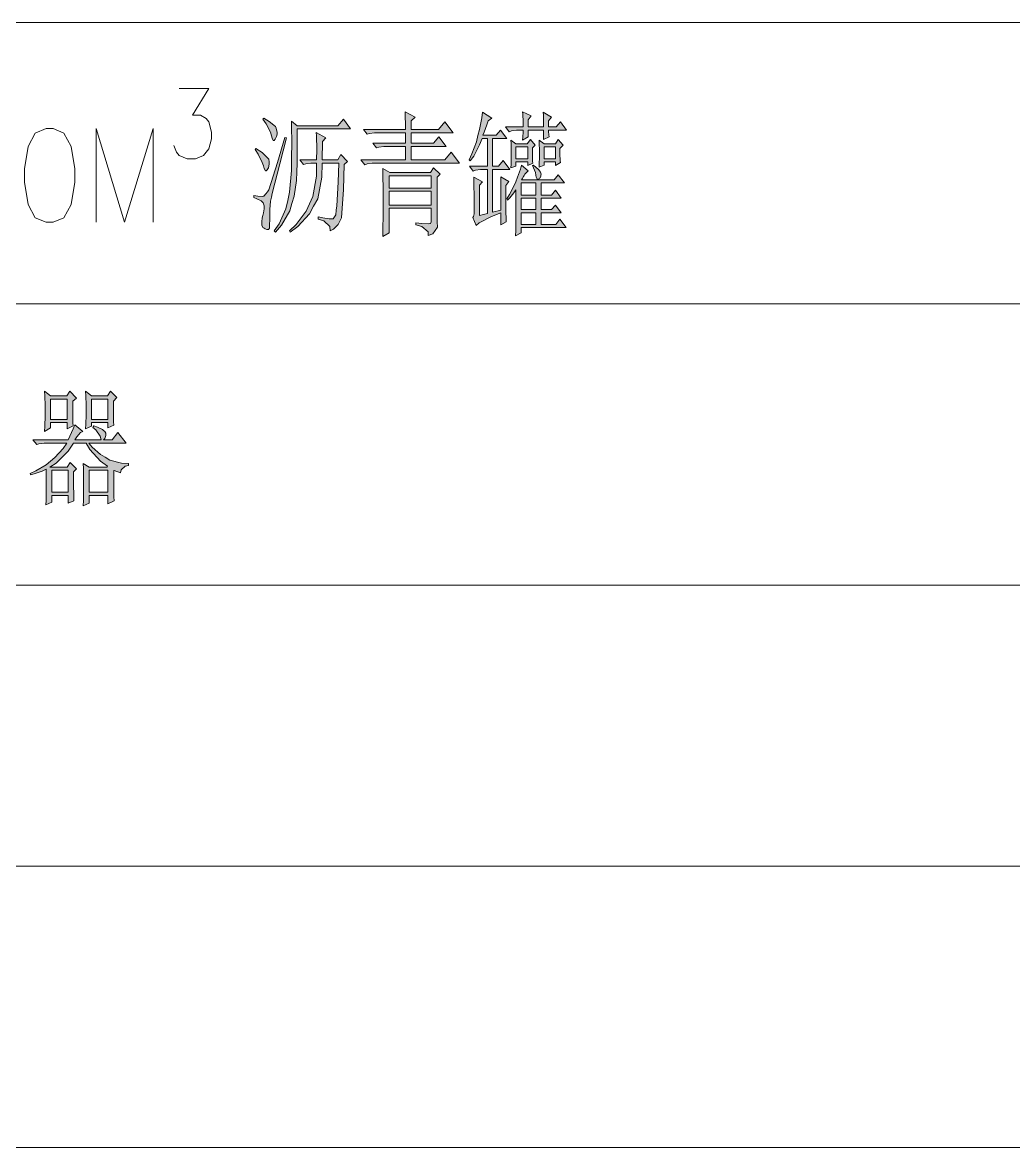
# Model space of a CAD drawing. Header units: millimetres. Extents: x 0 to 207, y 0 to 293.
# Drawn here: x 76.3 to 104.08, y 188.44 to 219.97 of the extents above; entities that cross this region are included whole.
import ezdxf

# ---------------------------------------------------------------- set-up
doc = ezdxf.new("R2010")
doc.units = ezdxf.units.MM

msp = doc.modelspace()

# ---------------------------------------------------------------- hatches: boundary and pattern name
h = msp.add_hatch(color=0)
h.dxf.hatch_style = 2
h.paths.add_polyline_path([(83.061528, 217.297), (83.213222, 217.20175), (83.386083, 217.057111), (83.403722, 217.01125), (83.421361, 216.961861), (83.439, 216.901889), (83.439, 216.887778), (83.439, 216.848972), (83.417833, 216.774889), (83.396667, 216.739611), (83.3755, 216.704333), (83.350806, 216.665528), (83.326111, 216.665528), (83.290833, 216.732556), (83.273194, 216.799583), (83.244972, 216.901889), (83.125028, 217.134722), (83.036833, 217.268778)])
h = msp.add_hatch(color=0)
h.dxf.hatch_style = 2
h.paths.add_polyline_path([(83.837639, 217.208806), (83.999917, 217.078278), (85.139389, 217.078278), (85.291083, 217.268778), (85.492167, 216.990083), (83.999917, 216.990083), (83.999917, 216.623194), (83.992861, 216.019944), (83.982278, 215.787111), (83.975222, 215.55075), (83.908194, 215.109778), (83.848222, 214.905167), (83.78825, 214.697028), (83.558944, 214.294861), (83.389611, 214.097306), (83.354333, 214.139639), (83.491917, 214.330139), (83.678889, 214.753472), (83.731806, 214.986306), (83.784722, 215.215611), (83.841167, 215.825917), (83.841167, 216.203389), (83.844694, 216.580861), (83.841167, 217.085333)])
h = msp.add_hatch(color=0)
h.dxf.hatch_style = 2
h.paths.add_polyline_path([(87.019694, 217.473389), (87.301917, 217.325222), (87.196083, 217.222917), (87.196083, 216.972444), (87.958083, 216.972444), (88.134472, 217.191167), (88.367306, 216.88425), (87.196083, 216.88425), (87.196083, 216.591444), (87.816972, 216.591444), (87.968667, 216.767833), (88.16975, 216.50325), (87.196083, 216.50325), (87.196083, 216.12225), (88.134472, 216.12225), (88.310861, 216.340972), (88.543694, 216.034056), (86.173028, 216.034056), (86.095417, 216.034056), (85.954306, 216.012889), (85.890806, 215.988194), (85.784972, 216.12225), (87.030278, 216.12225), (87.030278, 216.50325), (86.501111, 216.50325), (86.427028, 216.50325), (86.285917, 216.482083), (86.218889, 216.460917), (86.113056, 216.591444), (87.030278, 216.591444), (87.030278, 216.88425), (86.243583, 216.88425), (86.165972, 216.88425), (86.024861, 216.863083), (85.961361, 216.841917), (85.855528, 216.972444), (87.030278, 216.972444), (87.030278, 217.1065), (87.023222, 217.356972)])
h = msp.add_hatch(color=0)
h.dxf.hatch_style = 2
h.paths.add_polyline_path([(89.707861, 214.711139), (89.707861, 215.653056), (89.930111, 215.519), (89.848972, 215.402583), (89.848972, 215.286167), (89.848972, 215.007472), (89.848972, 214.845194), (89.848972, 214.682917), (89.8525, 214.457139), (89.859556, 214.390111), (89.707861, 214.301917), (89.707861, 214.640583), (89.443278, 214.53475), (89.097556, 214.358361), (89.016417, 214.287806), (88.921167, 214.506528), (88.938806, 214.53475), (88.956444, 214.615889), (88.956444, 214.668806), (88.956444, 215.021583), (88.949389, 215.504889), (88.945861, 215.635417), (89.189278, 215.504889), (89.108139, 215.416694), (89.108139, 214.5665), (89.330389, 214.622944), (89.330389, 215.857667), (89.213972, 215.857667), (89.136361, 215.857667), (88.998778, 215.8365), (88.93175, 215.811806), (88.825917, 215.945861), (89.330389, 215.945861), (89.330389, 216.7255), (89.178694, 216.7255), (89.108139, 216.549111), (88.945861, 216.231611), (88.850611, 216.094028), (88.815333, 216.12225), (88.896472, 216.291583), (89.023472, 216.633778), (89.065806, 216.806639), (89.111667, 216.975972), (89.171639, 217.304056), (89.189278, 217.459278), (89.450333, 217.297), (89.355083, 217.222917), (89.31275, 217.1065), (89.238667, 216.901889), (89.203389, 216.813694), (89.577333, 216.813694), (89.697278, 216.958333), (89.870139, 216.7255), (89.4715, 216.7255), (89.4715, 215.945861), (89.637306, 215.945861), (89.767833, 216.108139), (89.954806, 215.857667), (89.4715, 215.857667), (89.4715, 214.654694)])
h = msp.add_hatch(color=0)
h.dxf.hatch_style = 2
h.paths.add_polyline_path([(90.903778, 217.046528), (90.903778, 217.17), (90.90025, 217.378139), (90.893194, 217.459278), (91.129556, 217.325222), (91.044889, 217.222917), (91.044889, 217.046528), (91.256556, 217.046528), (91.3765, 217.191167), (91.549361, 216.958333), (91.044889, 216.958333), (91.044889, 216.923056), (91.051944, 216.824278), (91.059, 216.767833), (90.903778, 216.69375), (90.903778, 216.958333), (90.469861, 216.958333), (90.469861, 216.767833), (90.318167, 216.679639), (90.325222, 216.767833), (90.32875, 216.905417), (90.32875, 216.958333), (90.222917, 216.958333), (90.148833, 216.958333), (90.007722, 216.937167), (89.940694, 216.912472), (89.838389, 217.046528), (90.32875, 217.046528), (90.32875, 217.194694), (90.325222, 217.406361), (90.318167, 217.473389), (90.554528, 217.356972), (90.469861, 217.251139), (90.469861, 217.046528)])
h = msp.add_hatch(color=0)
h.dxf.hatch_style = 2
h.paths.add_polyline_path([(83.696528, 216.739611), (83.506028, 216.012889), (83.297889, 215.180333), (83.273194, 215.0745), (83.2485, 214.965139), (83.227333, 214.728778), (83.227333, 214.594722), (83.227333, 214.464194), (83.223806, 214.291333), (83.220278, 214.252528), (83.21675, 214.210194), (83.192056, 214.171389), (83.167361, 214.171389), (83.149722, 214.171389), (83.100333, 214.189028), (83.068583, 214.206667), (83.036833, 214.224306), (83.001556, 214.294861), (83.001556, 214.347778), (83.001556, 214.390111), (83.019194, 214.499472), (83.036833, 214.5665), (83.054472, 214.640583), (83.072111, 214.749944), (83.072111, 214.785222), (83.072111, 214.838139), (83.043889, 214.919278), (83.015667, 214.9475), (82.983917, 214.97925), (82.8675, 215.035694), (82.779306, 215.067444), (82.779306, 215.123889), (82.892194, 215.109778), (83.022722, 215.099194), (83.043889, 215.102722), (83.065056, 215.10625), (83.1215, 215.16975), (83.160306, 215.226194), (83.199111, 215.286167), (83.442528, 216.048167), (83.647139, 216.753722)])
h = msp.add_hatch(color=0)
h.dxf.hatch_style = 2
h.paths.add_polyline_path([(84.070472, 216.12225), (84.539667, 216.12225), (84.546722, 216.418583), (84.539667, 216.799583), (84.529083, 216.887778), (84.800722, 216.739611), (84.705472, 216.637306), (84.694889, 216.12225), (85.139389, 216.12225), (85.220528, 216.270417), (85.411028, 216.079917), (85.315778, 215.991722), (85.298139, 215.293222), (85.238167, 214.499472), (85.192306, 214.404222), (85.149972, 214.308972), (85.012389, 214.178444), (84.917139, 214.139639), (84.910083, 214.252528), (84.747806, 214.411278), (84.589056, 214.464194), (84.589056, 214.524167), (84.712528, 214.499472), (84.888917, 214.474778), (84.945361, 214.47125), (85.001806, 214.467722), (85.075889, 214.587667), (85.093528, 214.714667), (85.111167, 214.838139), (85.146444, 215.501361), (85.164083, 216.034056), (84.694889, 216.034056), (84.687833, 215.638944), (84.571417, 215.032167), (84.458528, 214.824028), (84.345639, 214.615889), (84.017556, 214.252528), (83.802361, 214.097306), (83.777667, 214.139639), (83.964639, 214.308972), (84.246861, 214.682917), (84.342111, 214.891056), (84.433833, 215.095667), (84.536139, 215.667167), (84.539667, 216.034056), (84.458528, 216.034056), (84.380917, 216.034056), (84.243333, 216.012889), (84.176306, 215.991722)])
h = msp.add_hatch(color=0)
h.paths.add_polyline_path([(89.990083, 215.903528), (89.993611, 216.005833), (90.000667, 216.203389), (90.000667, 216.298639), (90.000667, 216.393889), (89.993611, 216.584389), (89.990083, 216.679639), (90.131194, 216.577333), (90.448694, 216.577333), (90.540417, 216.697278), (90.670944, 216.535), (90.589806, 216.460917), (90.589806, 216.298639), (90.593333, 216.086972), (90.600389, 216.034056), (90.459278, 215.9635), (90.459278, 216.065806), (90.131194, 216.065806), (90.131194, 215.945861)])
h.paths.add_polyline_path([(90.131194, 216.489139), (90.131194, 216.154), (90.459278, 216.154), (90.459278, 216.489139)])
h = msp.add_hatch(color=0)
h.paths.add_polyline_path([(90.776778, 215.917639), (90.780306, 216.012889), (90.787361, 216.203389), (90.787361, 216.298639), (90.787361, 216.393889), (90.780306, 216.584389), (90.776778, 216.679639), (90.917889, 216.577333), (91.235389, 216.577333), (91.316528, 216.697278), (91.457639, 216.535), (91.362389, 216.446806), (91.362389, 216.291583), (91.369444, 216.094028), (91.3765, 216.051694), (91.235389, 215.9635), (91.235389, 216.065806), (90.917889, 216.065806), (90.917889, 215.977611)])
h.paths.add_polyline_path([(90.917889, 216.489139), (90.917889, 216.154), (91.235389, 216.154), (91.235389, 216.489139)])
h = msp.add_hatch(color=0)
h.dxf.hatch_style = 2
h.paths.add_polyline_path([(82.839278, 216.446806), (83.019194, 216.330389), (83.206167, 216.139889), (83.209694, 216.072861), (83.209694, 216.002306), (83.192056, 215.903528), (83.174417, 215.871778), (83.15325, 215.843556), (83.125028, 215.815333), (83.103861, 215.815333), (83.068583, 215.885889), (83.050944, 215.959972), (83.019194, 216.055222), (82.902778, 216.284528), (82.814583, 216.418583)])
h = msp.add_hatch(color=0)
h.paths.add_polyline_path([(86.395278, 215.885889), (86.596361, 215.769472), (87.735833, 215.769472), (87.816972, 215.9), (88.003944, 215.723611), (87.922806, 215.635417), (87.922806, 214.390111), (87.929861, 214.241944), (87.799333, 214.051444), (87.665278, 214.009111), (87.665278, 214.111417), (87.492417, 214.256056), (87.323083, 214.301917), (87.323083, 214.361889), (87.492417, 214.34425), (87.686444, 214.333667), (87.711139, 214.337194), (87.735833, 214.340722), (87.757, 214.390111), (87.757, 214.432444), (87.757, 214.771111), (86.571667, 214.771111), (86.571667, 214.079667), (86.395278, 213.977361), (86.402333, 214.139639), (86.409389, 214.619417), (86.409389, 214.940444), (86.409389, 215.257944), (86.402333, 215.734194)])
h.paths.add_polyline_path([(86.571667, 215.243833), (86.571667, 214.859306), (87.757, 214.859306), (87.757, 215.243833)])
h.paths.add_polyline_path([(86.571667, 215.681278), (86.571667, 215.332028), (87.757, 215.332028), (87.757, 215.681278)])
h = msp.add_hatch(color=0)
h.paths.add_polyline_path([(90.131194, 215.286167), (90.071222, 215.205028), (89.954806, 215.056861), (89.894833, 214.993361), (89.870139, 215.035694), (89.94775, 215.152111), (90.07475, 215.392), (90.124139, 215.511944), (90.173528, 215.635417), (90.254667, 215.864722), (90.282889, 215.974083), (90.469861, 215.815333), (90.434583, 215.783583), (90.378139, 215.723611), (90.3605, 215.688333), (90.339333, 215.656583), (90.300528, 215.593083), (90.282889, 215.564861), (91.200111, 215.564861), (91.316528, 215.7095), (91.492917, 215.476667), (90.833222, 215.476667), (90.833222, 215.138), (91.129556, 215.138), (91.235389, 215.272056), (91.397667, 215.049806), (90.833222, 215.049806), (90.833222, 214.728778), (91.129556, 214.728778), (91.235389, 214.859306), (91.397667, 214.640583), (90.833222, 214.640583), (90.833222, 214.316028), (91.245972, 214.316028), (91.362389, 214.464194), (91.538778, 214.227833), (90.272306, 214.227833), (90.272306, 214.083194), (90.117083, 213.995), (90.124139, 214.146694), (90.131194, 214.792278)])
h.paths.add_polyline_path([(90.272306, 215.476667), (90.272306, 215.138), (90.692111, 215.138), (90.692111, 215.476667)])
h.paths.add_polyline_path([(90.272306, 214.640583), (90.272306, 214.316028), (90.692111, 214.316028), (90.692111, 214.640583)])
h.paths.add_polyline_path([(90.272306, 215.049806), (90.272306, 214.728778), (90.692111, 214.728778), (90.692111, 215.049806)])
h = msp.add_hatch(color=0)
h.dxf.hatch_style = 2
h.paths.add_polyline_path([(90.610972, 215.977611), (90.681528, 215.924694), (90.77325, 215.843556), (90.794417, 215.815333), (90.815583, 215.783583), (90.833222, 215.727139), (90.829694, 215.695389), (90.826167, 215.667167), (90.808528, 215.621306), (90.794417, 215.607194), (90.780306, 215.593083), (90.752083, 215.578972), (90.7415, 215.578972), (90.723861, 215.578972), (90.699167, 215.638944), (90.692111, 215.695389), (90.674472, 215.769472), (90.625083, 215.903528), (90.589806, 215.9635)])
h = msp.add_hatch(color=0)
h.paths.add_polyline_path([(76.916139, 208.509306), (76.923194, 208.657472), (76.926722, 208.94675), (76.926722, 209.091389), (76.926722, 209.2325), (76.923194, 209.507667), (76.916139, 209.641722), (77.081944, 209.507667), (77.540556, 209.507667), (77.621694, 209.641722), (77.808667, 209.447694), (77.702833, 209.363028), (77.702833, 209.098444), (77.709889, 208.752722), (77.713417, 208.671583), (77.551139, 208.583389), (77.551139, 208.759778), (77.081944, 208.759778), (77.081944, 208.611611)])
h.paths.add_polyline_path([(77.081944, 209.419472), (77.081944, 208.847972), (77.551139, 208.847972), (77.551139, 209.419472)])
h = msp.add_hatch(color=0)
h.paths.add_polyline_path([(78.066194, 208.583389), (78.07325, 208.717444), (78.080306, 208.982028), (78.080306, 209.119611), (78.080306, 209.253667), (78.07325, 209.514722), (78.066194, 209.638194), (78.232, 209.507667), (78.6765, 209.507667), (78.761167, 209.641722), (78.937556, 209.465333), (78.842306, 209.363028), (78.842306, 209.119611), (78.849361, 208.780944), (78.852889, 208.685694), (78.690611, 208.611611), (78.690611, 208.759778), (78.232, 208.759778), (78.232, 208.657472)])
h.paths.add_polyline_path([(78.232, 209.419472), (78.232, 208.847972), (78.690611, 208.847972), (78.690611, 209.419472)])
h = msp.add_hatch(color=0)
h.paths.add_polyline_path([(78.852889, 207.408639), (78.852889, 207.101722), (78.859944, 206.681917), (78.867, 206.572556), (78.690611, 206.484361), (78.690611, 206.720722), (78.161444, 206.720722), (78.161444, 206.498472), (77.995639, 206.427917), (78.002694, 206.579611), (78.00975, 206.886528), (78.00975, 207.034694), (78.00975, 207.186389), (78.002694, 207.475667), (77.995639, 207.616778), (78.161444, 207.514472), (78.655333, 207.514472), (78.6765, 207.542694), (78.478944, 207.680278), (78.179083, 208.004833), (78.080306, 208.188278), (77.727528, 208.188278), (77.572306, 207.958972), (77.240694, 207.623833), (77.05725, 207.514472), (77.551139, 207.514472), (77.632278, 207.645), (77.808667, 207.468611), (77.727528, 207.380417), (77.727528, 207.0735), (77.731056, 206.667806), (77.738111, 206.572556), (77.575833, 206.498472), (77.575833, 206.720722), (77.117222, 206.720722), (77.117222, 206.530222), (76.951417, 206.456139), (76.958472, 206.579611), (76.962, 206.844194), (76.962, 206.985306), (76.962, 207.122889), (76.962, 207.35925), (76.962, 207.4545), (76.845583, 207.401583), (76.623333, 207.320444), (76.5175, 207.292222), (76.506917, 207.334556), (76.669194, 207.408639), (76.958472, 207.5815), (77.081944, 207.680278), (77.205417, 207.779056), (77.434722, 208.033056), (77.540556, 208.188278), (76.976111, 208.188278), (76.8985, 208.188278), (76.757389, 208.163583), (76.693889, 208.142417), (76.588056, 208.276472), (77.575833, 208.276472), (77.625222, 208.378778), (77.720472, 208.590444), (77.762806, 208.699806), (77.985056, 208.509306), (77.925083, 208.481083), (77.815722, 208.364667), (77.762806, 208.276472), (78.500111, 208.276472), (78.471889, 208.378778), (78.355472, 208.555167), (78.267278, 208.625722), (78.291972, 208.671583), (78.401333, 208.636306), (78.542444, 208.569278), (78.570667, 208.537528), (78.602417, 208.509306), (78.630639, 208.459917), (78.630639, 208.435222), (78.630639, 208.399944), (78.602417, 208.318806), (78.570667, 208.276472), (78.807028, 208.276472), (78.972833, 208.481083), (79.205667, 208.188278), (78.150861, 208.188278), (78.249639, 208.068333), (78.482472, 207.870778), (78.613, 207.789639), (78.747056, 207.7085), (79.071611, 207.623833), (79.265639, 207.61325), (79.265639, 207.556806), (79.170389, 207.542694), (79.061028, 207.440389), (79.043389, 207.352194), (78.867, 207.42275)])
h.paths.add_polyline_path([(78.161444, 207.426278), (78.161444, 206.808917), (78.690611, 206.808917), (78.690611, 207.426278)])
h.paths.add_polyline_path([(77.117222, 207.426278), (77.117222, 206.808917), (77.575833, 206.808917), (77.575833, 207.426278)])

# ---------------------------------------------------------------- linework, layer by layer
at = {"color": 0, "lineweight": 0}
for points in [[(25.124833, 219.974583), (201.9935, 219.974583)], [(80.690861, 218.126028), (81.516361, 218.126028), (81.064806, 217.374611), (81.290583, 217.374611), (81.442278, 217.282889), (81.516361, 217.187639), (81.590444, 216.905417), (81.590444, 216.718444), (81.516361, 216.436222), (81.368194, 216.24925), (81.142417, 216.154), (80.916639, 216.154), (80.690861, 216.24925), (80.616778, 216.3445), (80.542694, 216.531472)], [(78.359, 214.376), (78.359, 217.004194), (79.159806, 214.376), (79.960611, 217.004194), (79.960611, 214.376)], [(25.124833, 212.093528), (201.9935, 212.093528)], [(25.124833, 204.208944), (201.9935, 204.208944)], [(25.124833, 196.327889), (201.9935, 196.327889)], [(25.124833, 188.443306), (201.9935, 188.443306)]]:
    msp.add_lwpolyline(points, dxfattribs=at)
for points in [[(83.061528, 217.297), (83.213222, 217.20175), (83.386083, 217.057111), (83.403722, 217.01125), (83.421361, 216.961861), (83.439, 216.901889), (83.439, 216.887778), (83.439, 216.848972), (83.417833, 216.774889), (83.396667, 216.739611), (83.3755, 216.704333), (83.350806, 216.665528), (83.326111, 216.665528), (83.290833, 216.732556), (83.273194, 216.799583), (83.244972, 216.901889), (83.125028, 217.134722), (83.036833, 217.268778)], [(83.837639, 217.208806), (83.999917, 217.078278), (85.139389, 217.078278), (85.291083, 217.268778), (85.492167, 216.990083), (83.999917, 216.990083), (83.999917, 216.623194), (83.992861, 216.019944), (83.982278, 215.787111), (83.975222, 215.55075), (83.908194, 215.109778), (83.848222, 214.905167), (83.78825, 214.697028), (83.558944, 214.294861), (83.389611, 214.097306), (83.354333, 214.139639), (83.491917, 214.330139), (83.678889, 214.753472), (83.731806, 214.986306), (83.784722, 215.215611), (83.841167, 215.825917), (83.841167, 216.203389), (83.844694, 216.580861), (83.841167, 217.085333)], [(87.019694, 217.473389), (87.301917, 217.325222), (87.196083, 217.222917), (87.196083, 216.972444), (87.958083, 216.972444), (88.134472, 217.191167), (88.367306, 216.88425), (87.196083, 216.88425), (87.196083, 216.591444), (87.816972, 216.591444), (87.968667, 216.767833), (88.16975, 216.50325), (87.196083, 216.50325), (87.196083, 216.12225), (88.134472, 216.12225), (88.310861, 216.340972), (88.543694, 216.034056), (86.173028, 216.034056), (86.095417, 216.034056), (85.954306, 216.012889), (85.890806, 215.988194), (85.784972, 216.12225), (87.030278, 216.12225), (87.030278, 216.50325), (86.501111, 216.50325), (86.427028, 216.50325), (86.285917, 216.482083), (86.218889, 216.460917), (86.113056, 216.591444), (87.030278, 216.591444), (87.030278, 216.88425), (86.243583, 216.88425), (86.165972, 216.88425), (86.024861, 216.863083), (85.961361, 216.841917), (85.855528, 216.972444), (87.030278, 216.972444), (87.030278, 217.1065), (87.023222, 217.356972)], [(89.707861, 214.711139), (89.707861, 215.653056), (89.930111, 215.519), (89.848972, 215.402583), (89.848972, 215.286167), (89.848972, 215.007472), (89.848972, 214.845194), (89.848972, 214.682917), (89.8525, 214.457139), (89.859556, 214.390111), (89.707861, 214.301917), (89.707861, 214.640583), (89.443278, 214.53475), (89.097556, 214.358361), (89.016417, 214.287806), (88.921167, 214.506528), (88.938806, 214.53475), (88.956444, 214.615889), (88.956444, 214.668806), (88.956444, 215.021583), (88.949389, 215.504889), (88.945861, 215.635417), (89.189278, 215.504889), (89.108139, 215.416694), (89.108139, 214.5665), (89.330389, 214.622944), (89.330389, 215.857667), (89.213972, 215.857667), (89.136361, 215.857667), (88.998778, 215.8365), (88.93175, 215.811806), (88.825917, 215.945861), (89.330389, 215.945861), (89.330389, 216.7255), (89.178694, 216.7255), (89.108139, 216.549111), (88.945861, 216.231611), (88.850611, 216.094028), (88.815333, 216.12225), (88.896472, 216.291583), (89.023472, 216.633778), (89.065806, 216.806639), (89.111667, 216.975972), (89.171639, 217.304056), (89.189278, 217.459278), (89.450333, 217.297), (89.355083, 217.222917), (89.31275, 217.1065), (89.238667, 216.901889), (89.203389, 216.813694), (89.577333, 216.813694), (89.697278, 216.958333), (89.870139, 216.7255), (89.4715, 216.7255), (89.4715, 215.945861), (89.637306, 215.945861), (89.767833, 216.108139), (89.954806, 215.857667), (89.4715, 215.857667), (89.4715, 214.654694)], [(90.903778, 217.046528), (90.903778, 217.17), (90.90025, 217.378139), (90.893194, 217.459278), (91.129556, 217.325222), (91.044889, 217.222917), (91.044889, 217.046528), (91.256556, 217.046528), (91.3765, 217.191167), (91.549361, 216.958333), (91.044889, 216.958333), (91.044889, 216.923056), (91.051944, 216.824278), (91.059, 216.767833), (90.903778, 216.69375), (90.903778, 216.958333), (90.469861, 216.958333), (90.469861, 216.767833), (90.318167, 216.679639), (90.325222, 216.767833), (90.32875, 216.905417), (90.32875, 216.958333), (90.222917, 216.958333), (90.148833, 216.958333), (90.007722, 216.937167), (89.940694, 216.912472), (89.838389, 217.046528), (90.32875, 217.046528), (90.32875, 217.194694), (90.325222, 217.406361), (90.318167, 217.473389), (90.554528, 217.356972), (90.469861, 217.251139), (90.469861, 217.046528)], [(76.958472, 217.004194), (76.655083, 216.877194), (76.457528, 216.50325), (76.355222, 215.875306), (76.355222, 215.501361), (76.457528, 214.876944), (76.655083, 214.499472), (76.958472, 214.376), (77.156028, 214.376), (77.455889, 214.499472), (77.656972, 214.876944), (77.759278, 215.501361), (77.759278, 215.875306), (77.656972, 216.50325), (77.455889, 216.877194), (77.156028, 217.004194)], [(83.696528, 216.739611), (83.506028, 216.012889), (83.297889, 215.180333), (83.273194, 215.0745), (83.2485, 214.965139), (83.227333, 214.728778), (83.227333, 214.594722), (83.227333, 214.464194), (83.223806, 214.291333), (83.220278, 214.252528), (83.21675, 214.210194), (83.192056, 214.171389), (83.167361, 214.171389), (83.149722, 214.171389), (83.100333, 214.189028), (83.068583, 214.206667), (83.036833, 214.224306), (83.001556, 214.294861), (83.001556, 214.347778), (83.001556, 214.390111), (83.019194, 214.499472), (83.036833, 214.5665), (83.054472, 214.640583), (83.072111, 214.749944), (83.072111, 214.785222), (83.072111, 214.838139), (83.043889, 214.919278), (83.015667, 214.9475), (82.983917, 214.97925), (82.8675, 215.035694), (82.779306, 215.067444), (82.779306, 215.123889), (82.892194, 215.109778), (83.022722, 215.099194), (83.043889, 215.102722), (83.065056, 215.10625), (83.1215, 215.16975), (83.160306, 215.226194), (83.199111, 215.286167), (83.442528, 216.048167), (83.647139, 216.753722)], [(84.070472, 216.12225), (84.539667, 216.12225), (84.546722, 216.418583), (84.539667, 216.799583), (84.529083, 216.887778), (84.800722, 216.739611), (84.705472, 216.637306), (84.694889, 216.12225), (85.139389, 216.12225), (85.220528, 216.270417), (85.411028, 216.079917), (85.315778, 215.991722), (85.298139, 215.293222), (85.238167, 214.499472), (85.192306, 214.404222), (85.149972, 214.308972), (85.012389, 214.178444), (84.917139, 214.139639), (84.910083, 214.252528), (84.747806, 214.411278), (84.589056, 214.464194), (84.589056, 214.524167), (84.712528, 214.499472), (84.888917, 214.474778), (84.945361, 214.47125), (85.001806, 214.467722), (85.075889, 214.587667), (85.093528, 214.714667), (85.111167, 214.838139), (85.146444, 215.501361), (85.164083, 216.034056), (84.694889, 216.034056), (84.687833, 215.638944), (84.571417, 215.032167), (84.458528, 214.824028), (84.345639, 214.615889), (84.017556, 214.252528), (83.802361, 214.097306), (83.777667, 214.139639), (83.964639, 214.308972), (84.246861, 214.682917), (84.342111, 214.891056), (84.433833, 215.095667), (84.536139, 215.667167), (84.539667, 216.034056), (84.458528, 216.034056), (84.380917, 216.034056), (84.243333, 216.012889), (84.176306, 215.991722)], [(89.990083, 215.903528), (89.993611, 216.005833), (90.000667, 216.203389), (90.000667, 216.298639), (90.000667, 216.393889), (89.993611, 216.584389), (89.990083, 216.679639), (90.131194, 216.577333), (90.448694, 216.577333), (90.540417, 216.697278), (90.670944, 216.535), (90.589806, 216.460917), (90.589806, 216.298639), (90.593333, 216.086972), (90.600389, 216.034056), (90.459278, 215.9635), (90.459278, 216.065806), (90.131194, 216.065806), (90.131194, 215.945861)], [(90.776778, 215.917639), (90.780306, 216.012889), (90.787361, 216.203389), (90.787361, 216.298639), (90.787361, 216.393889), (90.780306, 216.584389), (90.776778, 216.679639), (90.917889, 216.577333), (91.235389, 216.577333), (91.316528, 216.697278), (91.457639, 216.535), (91.362389, 216.446806), (91.362389, 216.291583), (91.369444, 216.094028), (91.3765, 216.051694), (91.235389, 215.9635), (91.235389, 216.065806), (90.917889, 216.065806), (90.917889, 215.977611)], [(82.839278, 216.446806), (83.019194, 216.330389), (83.206167, 216.139889), (83.209694, 216.072861), (83.209694, 216.002306), (83.192056, 215.903528), (83.174417, 215.871778), (83.15325, 215.843556), (83.125028, 215.815333), (83.103861, 215.815333), (83.068583, 215.885889), (83.050944, 215.959972), (83.019194, 216.055222), (82.902778, 216.284528), (82.814583, 216.418583)], [(90.131194, 216.489139), (90.131194, 216.154), (90.459278, 216.154), (90.459278, 216.489139)], [(90.917889, 216.489139), (90.917889, 216.154), (91.235389, 216.154), (91.235389, 216.489139)], [(86.395278, 215.885889), (86.596361, 215.769472), (87.735833, 215.769472), (87.816972, 215.9), (88.003944, 215.723611), (87.922806, 215.635417), (87.922806, 214.390111), (87.929861, 214.241944), (87.799333, 214.051444), (87.665278, 214.009111), (87.665278, 214.111417), (87.492417, 214.256056), (87.323083, 214.301917), (87.323083, 214.361889), (87.492417, 214.34425), (87.686444, 214.333667), (87.711139, 214.337194), (87.735833, 214.340722), (87.757, 214.390111), (87.757, 214.432444), (87.757, 214.771111), (86.571667, 214.771111), (86.571667, 214.079667), (86.395278, 213.977361), (86.402333, 214.139639), (86.409389, 214.619417), (86.409389, 214.940444), (86.409389, 215.257944), (86.402333, 215.734194)], [(86.571667, 215.681278), (86.571667, 215.332028), (87.757, 215.332028), (87.757, 215.681278)], [(90.131194, 215.286167), (90.071222, 215.205028), (89.954806, 215.056861), (89.894833, 214.993361), (89.870139, 215.035694), (89.94775, 215.152111), (90.07475, 215.392), (90.124139, 215.511944), (90.173528, 215.635417), (90.254667, 215.864722), (90.282889, 215.974083), (90.469861, 215.815333), (90.434583, 215.783583), (90.378139, 215.723611), (90.3605, 215.688333), (90.339333, 215.656583), (90.300528, 215.593083), (90.282889, 215.564861), (91.200111, 215.564861), (91.316528, 215.7095), (91.492917, 215.476667), (90.833222, 215.476667), (90.833222, 215.138), (91.129556, 215.138), (91.235389, 215.272056), (91.397667, 215.049806), (90.833222, 215.049806), (90.833222, 214.728778), (91.129556, 214.728778), (91.235389, 214.859306), (91.397667, 214.640583), (90.833222, 214.640583), (90.833222, 214.316028), (91.245972, 214.316028), (91.362389, 214.464194), (91.538778, 214.227833), (90.272306, 214.227833), (90.272306, 214.083194), (90.117083, 213.995), (90.124139, 214.146694), (90.131194, 214.792278)], [(90.610972, 215.977611), (90.681528, 215.924694), (90.77325, 215.843556), (90.794417, 215.815333), (90.815583, 215.783583), (90.833222, 215.727139), (90.829694, 215.695389), (90.826167, 215.667167), (90.808528, 215.621306), (90.794417, 215.607194), (90.780306, 215.593083), (90.752083, 215.578972), (90.7415, 215.578972), (90.723861, 215.578972), (90.699167, 215.638944), (90.692111, 215.695389), (90.674472, 215.769472), (90.625083, 215.903528), (90.589806, 215.9635)], [(90.272306, 215.476667), (90.272306, 215.138), (90.692111, 215.138), (90.692111, 215.476667)], [(86.571667, 215.243833), (86.571667, 214.859306), (87.757, 214.859306), (87.757, 215.243833)], [(90.272306, 215.049806), (90.272306, 214.728778), (90.692111, 214.728778), (90.692111, 215.049806)], [(90.272306, 214.640583), (90.272306, 214.316028), (90.692111, 214.316028), (90.692111, 214.640583)], [(76.916139, 208.509306), (76.923194, 208.657472), (76.926722, 208.94675), (76.926722, 209.091389), (76.926722, 209.2325), (76.923194, 209.507667), (76.916139, 209.641722), (77.081944, 209.507667), (77.540556, 209.507667), (77.621694, 209.641722), (77.808667, 209.447694), (77.702833, 209.363028), (77.702833, 209.098444), (77.709889, 208.752722), (77.713417, 208.671583), (77.551139, 208.583389), (77.551139, 208.759778), (77.081944, 208.759778), (77.081944, 208.611611)], [(77.081944, 209.419472), (77.081944, 208.847972), (77.551139, 208.847972), (77.551139, 209.419472)], [(78.066194, 208.583389), (78.07325, 208.717444), (78.080306, 208.982028), (78.080306, 209.119611), (78.080306, 209.253667), (78.07325, 209.514722), (78.066194, 209.638194), (78.232, 209.507667), (78.6765, 209.507667), (78.761167, 209.641722), (78.937556, 209.465333), (78.842306, 209.363028), (78.842306, 209.119611), (78.849361, 208.780944), (78.852889, 208.685694), (78.690611, 208.611611), (78.690611, 208.759778), (78.232, 208.759778), (78.232, 208.657472)], [(78.232, 209.419472), (78.232, 208.847972), (78.690611, 208.847972), (78.690611, 209.419472)], [(78.852889, 207.408639), (78.852889, 207.101722), (78.859944, 206.681917), (78.867, 206.572556), (78.690611, 206.484361), (78.690611, 206.720722), (78.161444, 206.720722), (78.161444, 206.498472), (77.995639, 206.427917), (78.002694, 206.579611), (78.00975, 206.886528), (78.00975, 207.034694), (78.00975, 207.186389), (78.002694, 207.475667), (77.995639, 207.616778), (78.161444, 207.514472), (78.655333, 207.514472), (78.6765, 207.542694), (78.478944, 207.680278), (78.179083, 208.004833), (78.080306, 208.188278), (77.727528, 208.188278), (77.572306, 207.958972), (77.240694, 207.623833), (77.05725, 207.514472), (77.551139, 207.514472), (77.632278, 207.645), (77.808667, 207.468611), (77.727528, 207.380417), (77.727528, 207.0735), (77.731056, 206.667806), (77.738111, 206.572556), (77.575833, 206.498472), (77.575833, 206.720722), (77.117222, 206.720722), (77.117222, 206.530222), (76.951417, 206.456139), (76.958472, 206.579611), (76.962, 206.844194), (76.962, 206.985306), (76.962, 207.122889), (76.962, 207.35925), (76.962, 207.4545), (76.845583, 207.401583), (76.623333, 207.320444), (76.5175, 207.292222), (76.506917, 207.334556), (76.669194, 207.408639), (76.958472, 207.5815), (77.081944, 207.680278), (77.205417, 207.779056), (77.434722, 208.033056), (77.540556, 208.188278), (76.976111, 208.188278), (76.8985, 208.188278), (76.757389, 208.163583), (76.693889, 208.142417), (76.588056, 208.276472), (77.575833, 208.276472), (77.625222, 208.378778), (77.720472, 208.590444), (77.762806, 208.699806), (77.985056, 208.509306), (77.925083, 208.481083), (77.815722, 208.364667), (77.762806, 208.276472), (78.500111, 208.276472), (78.471889, 208.378778), (78.355472, 208.555167), (78.267278, 208.625722), (78.291972, 208.671583), (78.401333, 208.636306), (78.542444, 208.569278), (78.570667, 208.537528), (78.602417, 208.509306), (78.630639, 208.459917), (78.630639, 208.435222), (78.630639, 208.399944), (78.602417, 208.318806), (78.570667, 208.276472), (78.807028, 208.276472), (78.972833, 208.481083), (79.205667, 208.188278), (78.150861, 208.188278), (78.249639, 208.068333), (78.482472, 207.870778), (78.613, 207.789639), (78.747056, 207.7085), (79.071611, 207.623833), (79.265639, 207.61325), (79.265639, 207.556806), (79.170389, 207.542694), (79.061028, 207.440389), (79.043389, 207.352194), (78.867, 207.42275)], [(77.117222, 207.426278), (77.117222, 206.808917), (77.575833, 206.808917), (77.575833, 207.426278)], [(78.161444, 207.426278), (78.161444, 206.808917), (78.690611, 206.808917), (78.690611, 207.426278)]]:
    msp.add_lwpolyline(points, close=True, dxfattribs=at)

doc.saveas('drawing.dxf')
